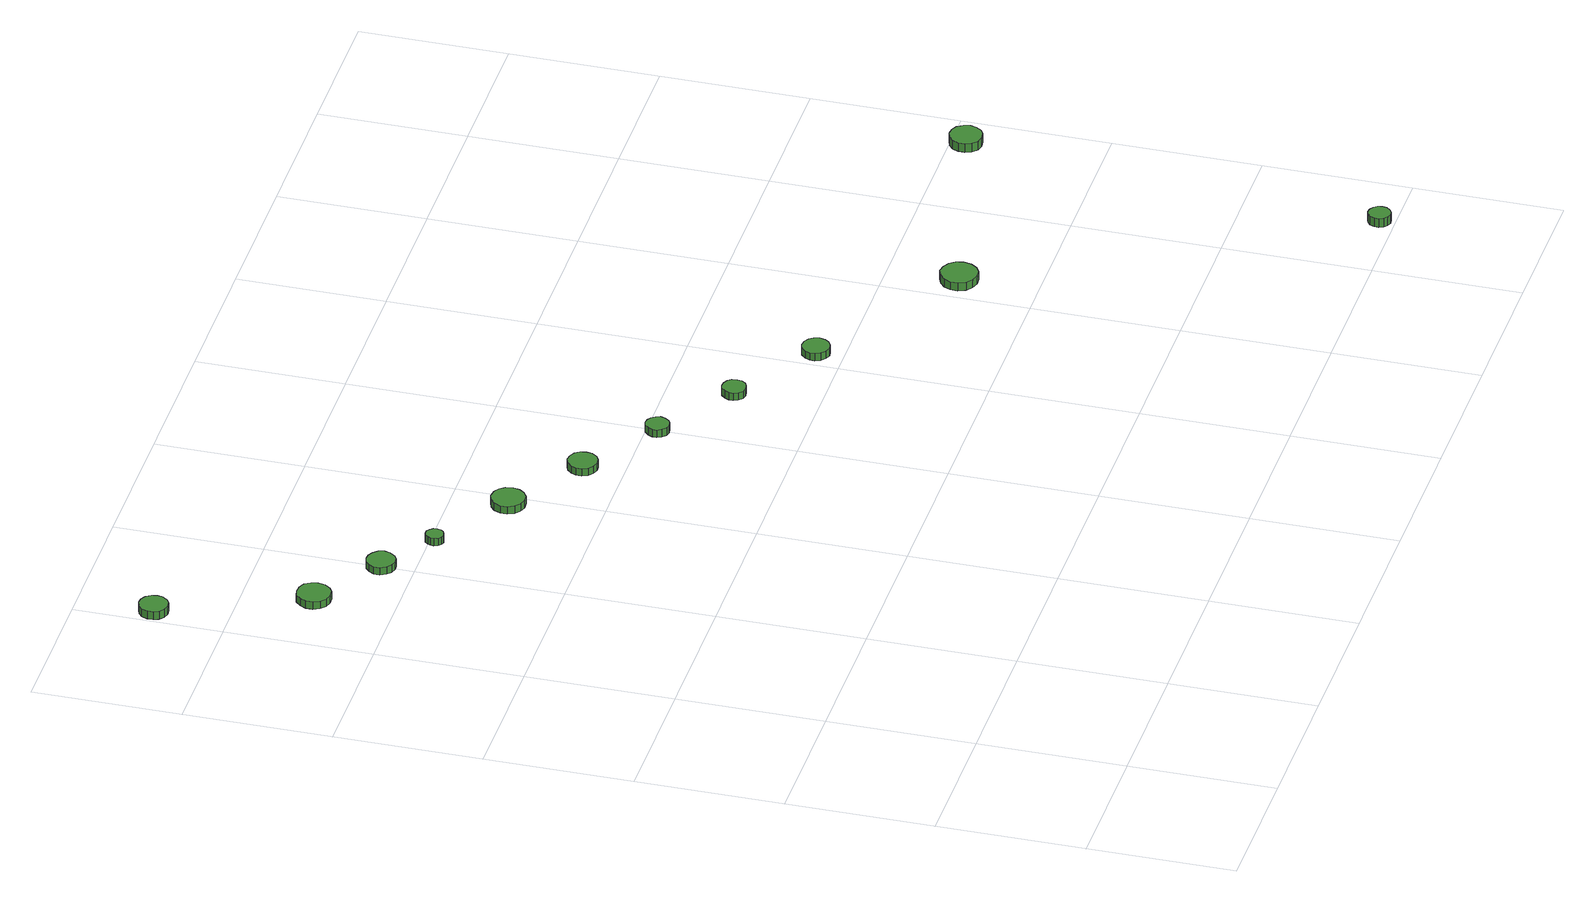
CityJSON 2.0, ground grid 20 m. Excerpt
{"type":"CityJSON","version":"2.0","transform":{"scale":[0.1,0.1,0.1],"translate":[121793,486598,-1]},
"CityObjects":{
"tree1":{"type":"SolitaryVegetationObject","attributes":{"function":"something"},"geometry":[{"type":"MultiSurface","lod":"1","boundaries":[[[0,1,2,3,4,5,6,7,8,9,10,11,12,13,14]],[[15,16,17,18,19,20,21,22,23,24,25,26,27,28,29]],[[0,29,28,1]],[[1,28,27,2]],[[2,27,26,3]],[[3,26,25,4]],[[4,25,24,5]],[[5,24,23,6]],[[6,23,22,7]],[[7,22,21,8]],[[8,21,20,9]],[[9,20,19,10]],[[10,19,18,11]],[[11,18,17,12]],[[12,17,16,13]],[[13,16,15,14]],[[14,15,29,0]]]}]},
"tree2":{"type":"SolitaryVegetationObject","attributes":{"function":"something"},"geometry":[{"type":"MultiSurface","lod":"1","boundaries":[[[30,31,32,33,34,35,36,37,38,39,40,41,42,43,44]],[[45,46,47,48,49,50,51,52,53,54,55,56,57,58,59]],[[30,59,58,31]],[[31,58,57,32]],[[32,57,56,33]],[[33,56,55,34]],[[34,55,54,35]],[[35,54,53,36]],[[36,53,52,37]],[[37,52,51,38]],[[38,51,50,39]],[[39,50,49,40]],[[40,49,48,41]],[[41,48,47,42]],[[42,47,46,43]],[[43,46,45,44]],[[44,45,59,30]]]}]},
"tree3":{"type":"SolitaryVegetationObject","attributes":{"function":"something"},"geometry":[{"type":"MultiSurface","lod":"1","boundaries":[[[60,61,62,63,64,65,66,67,68,69,70,71,72,73,74]],[[75,76,77,78,79,80,81,82,83,84,85,86,87,88,89]],[[60,89,88,61]],[[61,88,87,62]],[[62,87,86,63]],[[63,86,85,64]],[[64,85,84,65]],[[65,84,83,66]],[[66,83,82,67]],[[67,82,81,68]],[[68,81,80,69]],[[69,80,79,70]],[[70,79,78,71]],[[71,78,77,72]],[[72,77,76,73]],[[73,76,75,74]],[[74,75,89,60]]]}]},
"tree4":{"type":"SolitaryVegetationObject","attributes":{"function":"something"},"geometry":[{"type":"MultiSurface","lod":"1","boundaries":[[[90,91,92,93,94,95,96,97,98,99,100,101,102,103,104]],[[105,106,107,108,109,110,111,112,113,114,115,116,117,118,119]],[[90,119,118,91]],[[91,118,117,92]],[[92,117,116,93]],[[93,116,115,94]],[[94,115,114,95]],[[95,114,113,96]],[[96,113,112,97]],[[97,112,111,98]],[[98,111,110,99]],[[99,110,109,100]],[[100,109,108,101]],[[101,108,107,102]],[[102,107,106,103]],[[103,106,105,104]],[[104,105,119,90]]]}]},
"tree5":{"type":"SolitaryVegetationObject","attributes":{"function":"something"},"geometry":[{"type":"MultiSurface","lod":"1","boundaries":[[[120,121,122,123,124,125,126,127,128,129,130,131,132,133,134]],[[135,136,137,138,139,140,141,142,143,144,145,146,147,148,149]],[[120,149,148,121]],[[121,148,147,122]],[[122,147,146,123]],[[123,146,145,124]],[[124,145,144,125]],[[125,144,143,126]],[[126,143,142,127]],[[127,142,141,128]],[[128,141,140,129]],[[129,140,139,130]],[[130,139,138,131]],[[131,138,137,132]],[[132,137,136,133]],[[133,136,135,134]],[[134,135,149,120]]]}]},
"tree6":{"type":"SolitaryVegetationObject","attributes":{"function":"something"},"geometry":[{"type":"MultiSurface","lod":"1","boundaries":[[[150,151,152,153,154,155,156,157,158,159,160,161,162,163,164]],[[165,166,167,168,169,170,171,172,173,174,175,176,177,178,179]],[[150,179,178,151]],[[151,178,177,152]],[[152,177,176,153]],[[153,176,175,154]],[[154,175,174,155]],[[155,174,173,156]],[[156,173,172,157]],[[157,172,171,158]],[[158,171,170,159]],[[159,170,169,160]],[[160,169,168,161]],[[161,168,167,162]],[[162,167,166,163]],[[163,166,165,164]],[[164,165,179,150]]]}]},
"tree7":{"type":"SolitaryVegetationObject","attributes":{"function":"something"},"geometry":[{"type":"MultiSurface","lod":"1","boundaries":[[[180,181,182,183,184,185,186,187,188,189,190,191,192,193,194]],[[195,196,197,198,199,200,201,202,203,204,205,206,207,208,209]],[[180,209,208,181]],[[181,208,207,182]],[[182,207,206,183]],[[183,206,205,184]],[[184,205,204,185]],[[185,204,203,186]],[[186,203,202,187]],[[187,202,201,188]],[[188,201,200,189]],[[189,200,199,190]],[[190,199,198,191]],[[191,198,197,192]],[[192,197,196,193]],[[193,196,195,194]],[[194,195,209,180]]]}]},
"tree8":{"type":"SolitaryVegetationObject","attributes":{"function":"something"},"geometry":[{"type":"MultiSurface","lod":"1","boundaries":[[[210,211,212,213,214,215,216,217,218,219,220,221,222,223,224]],[[225,226,227,228,229,230,231,232,233,234,235,236,237,238,239]],[[210,239,238,211]],[[211,238,237,212]],[[212,237,236,213]],[[213,236,235,214]],[[214,235,234,215]],[[215,234,233,216]],[[216,233,232,217]],[[217,232,231,218]],[[218,231,230,219]],[[219,230,229,220]],[[220,229,228,221]],[[221,228,227,222]],[[222,227,226,223]],[[223,226,225,224]],[[224,225,239,210]]]}]},
"tree9":{"type":"SolitaryVegetationObject","attributes":{"function":"something"},"geometry":[{"type":"MultiSurface","lod":"1","boundaries":[[[240,241,242,243,244,245,246,247,248,249,250,251,252,253,254]],[[255,256,257,258,259,260,261,262,263,264,265,266,267,268,269]],[[240,269,268,241]],[[241,268,267,242]],[[242,267,266,243]],[[243,266,265,244]],[[244,265,264,245]],[[245,264,263,246]],[[246,263,262,247]],[[247,262,261,248]],[[248,261,260,249]],[[249,260,259,250]],[[250,259,258,251]],[[251,258,257,252]],[[252,257,256,253]],[[253,256,255,254]],[[254,255,269,240]]]}]},
"tree10":{"type":"SolitaryVegetationObject","attributes":{"function":"something"},"geometry":[{"type":"MultiSurface","lod":"1","boundaries":[[[270,271,272,273,274,275,276,277,278,279,280,281,282,283,284]],[[285,286,287,288,289,290,291,292,293,294,295,296,297,298,299]],[[270,299,298,271]],[[271,298,297,272]],[[272,297,296,273]],[[273,296,295,274]],[[274,295,294,275]],[[275,294,293,276]],[[276,293,292,277]],[[277,292,291,278]],[[278,291,290,279]],[[279,290,289,280]],[[280,289,288,281]],[[281,288,287,282]],[[282,287,286,283]],[[283,286,285,284]],[[284,285,299,270]]]}]},
"tree11":{"type":"SolitaryVegetationObject","attributes":{"function":"something"},"geometry":[{"type":"MultiSurface","lod":"1","boundaries":[[[300,301,302,303,304,305,306,307,308,309,310,311,312,313,314]],[[315,316,317,318,319,320,321,322,323,324,325,326,327,328,329]],[[300,329,328,301]],[[301,328,327,302]],[[302,327,326,303]],[[303,326,325,304]],[[304,325,324,305]],[[305,324,323,306]],[[306,323,322,307]],[[307,322,321,308]],[[308,321,320,309]],[[309,320,319,310]],[[310,319,318,311]],[[311,318,317,312]],[[312,317,316,313]],[[313,316,315,314]],[[314,315,329,300]]]}]},
"tree12":{"type":"SolitaryVegetationObject","attributes":{"function":"something"},"geometry":[{"type":"MultiSurface","lod":"1","boundaries":[[[330,331,332,333,334,335,336,337,338,339,340,341,342,343,344]],[[345,346,347,348,349,350,351,352,353,354,355,356,357,358,359]],[[330,359,358,331]],[[331,358,357,332]],[[332,357,356,333]],[[333,356,355,334]],[[334,355,354,335]],[[335,354,353,336]],[[336,353,352,337]],[[337,352,351,338]],[[338,351,350,339]],[[339,350,349,340]],[[340,349,348,341]],[[341,348,347,342]],[[342,347,346,343]],[[343,346,345,344]],[[344,345,359,330]]]}]}
},
"vertices":[
[43,1298,20],[42,1306,20],[37,1313,20],[30,1317,20],[22,1318,20],[14,1315,20],[8,1310,20],[5,1302,20],[5,1294,20],[8,1287,20],[14,1282,20],[22,1279,20],[30,1280,20],[37,1284,20],[42,1291,20],[42,1291,8],[37,1284,8],[30,1280,8],[22,1279,8],[14,1282,8],[8,1287,8],[5,1294,8],[5,1302,8],[8,1310,8],[14,1315,8],[22,1318,8],[30,1317,8],[37,1313,8],[42,1306,8],[43,1298,8],
[127,1108,19],[125,1117,19],[120,1125,19],[112,1129,19],[102,1130,19],[93,1128,19],[86,1121,19],[82,1112,19],[82,1103,19],[86,1094,19],[93,1088,19],[102,1085,19],[112,1086,19],[120,1091,19],[125,1098,19],[125,1098,8],[120,1091,8],[112,1086,8],[102,1085,8],[93,1088,8],[86,1094,8],[82,1103,8],[82,1112,8],[86,1121,8],[93,1128,8],[102,1130,8],[112,1129,8],[120,1125,8],[125,1117,8],[127,1108,8],
[221,1045,19],[219,1053,19],[214,1059,19],[207,1063,19],[199,1064,19],[192,1062,19],[186,1056,19],[182,1049,19],[182,1041,19],[186,1033,19],[192,1028,19],[199,1025,19],[207,1026,19],[214,1030,19],[219,1037,19],[219,1037,8],[214,1030,8],[207,1026,8],[199,1025,8],[192,1028,8],[186,1033,8],[182,1041,8],[182,1049,8],[186,1056,8],[192,1062,8],[199,1064,8],[207,1063,8],[214,1059,8],[219,1053,8],[221,1045,8],
[289,994,19],[288,999,19],[285,1003,19],[281,1006,19],[276,1006,19],[271,1005,19],[268,1001,19],[266,997,19],[266,992,19],[268,987,19],[271,984,19],[276,982,19],[281,983,19],[285,985,19],[288,989,19],[288,989,8],[285,985,8],[281,983,8],[276,982,8],[271,984,8],[268,987,8],[266,992,8],[266,997,8],[268,1001,8],[271,1005,8],[276,1006,8],[281,1006,8],[285,1003,8],[288,999,8],[289,994,8],
[407,925,19],[405,935,19],[400,942,19],[392,947,19],[382,948,19],[373,945,19],[366,939,19],[362,930,19],[362,921,19],[366,912,19],[373,906,19],[382,903,19],[392,904,19],[400,909,19],[405,916,19],[405,916,8],[400,909,8],[392,904,8],[382,903,8],[373,906,8],[366,912,8],[362,921,8],[362,930,8],[366,939,8],[373,945,8],[382,948,8],[392,947,8],[400,942,8],[405,935,8],[407,925,8],
[512,856,19],[511,864,19],[506,871,19],[498,875,19],[490,876,19],[482,873,19],[476,867,19],[473,860,19],[473,852,19],[476,844,19],[482,839,19],[490,836,19],[498,837,19],[506,841,19],[511,848,19],[511,848,8],[506,841,8],[498,837,8],[490,836,8],[482,839,8],[476,844,8],[473,852,8],[473,860,8],[476,867,8],[482,873,8],[490,876,8],[498,875,8],[506,871,8],[511,864,8],[512,856,8],
[617,786,19],[615,792,19],[611,798,19],[606,801,19],[599,802,19],[593,800,19],[588,795,19],[585,789,19],[585,783,19],[588,777,19],[593,772,19],[599,770,19],[606,771,19],[611,774,19],[615,780,19],[615,780,8],[611,774,8],[606,771,8],[599,770,8],[593,772,8],[588,777,8],[585,783,8],[585,789,8],[588,795,8],[593,800,8],[599,802,8],[606,801,8],[611,798,8],[615,792,8],[617,786,8],
[726,714,19],[725,721,19],[721,726,19],[715,729,19],[708,730,19],[702,728,19],[697,723,19],[694,717,19],[694,711,19],[697,705,19],[702,700,19],[708,698,19],[715,699,19],[721,702,19],[725,708,19],[725,708,8],[721,702,8],[715,699,8],[708,698,8],[702,700,8],[697,705,8],[694,711,8],[694,717,8],[697,723,8],[702,728,8],[708,730,8],[715,729,8],[721,726,8],[725,721,8],[726,714,8],
[848,638,19],[846,645,19],[842,651,19],[835,655,19],[827,656,19],[820,654,19],[814,648,19],[811,641,19],[811,634,19],[814,627,19],[820,622,19],[827,619,19],[835,620,19],[842,624,19],[846,630,19],[846,630,8],[842,624,8],[835,620,8],[827,619,8],[820,622,8],[814,627,8],[811,634,8],[811,641,8],[814,648,8],[820,654,8],[827,656,8],[835,655,8],[842,651,8],[846,645,8],[848,638,8],
[1057,503,26],[1055,513,26],[1049,521,26],[1040,526,26],[1030,528,26],[1020,524,26],[1012,517,26],[1008,508,26],[1008,498,26],[1012,488,26],[1020,481,26],[1030,478,26],[1040,479,26],[1049,484,26],[1055,493,26],[1055,493,14],[1049,484,14],[1040,479,14],[1030,478,14],[1020,481,14],[1012,488,14],[1008,498,14],[1008,508,14],[1012,517,14],[1020,524,14],[1030,528,14],[1040,526,14],[1049,521,14],[1055,513,14],[1057,503,14],
[1314,17,32],[1313,23,32],[1309,28,32],[1304,31,32],[1298,32,32],[1292,30,32],[1287,26,32],[1285,20,32],[1285,14,32],[1287,8,32],[1292,4,32],[1298,2,32],[1304,3,32],[1309,6,32],[1313,11,32],[1313,11,19],[1309,6,19],[1304,3,19],[1298,2,19],[1292,4,19],[1287,8,19],[1285,14,19],[1285,20,19],[1287,26,19],[1292,30,19],[1298,32,19],[1304,31,19],[1309,28,19],[1313,23,19],[1314,17,19],
[1363,577,29],[1361,586,29],[1356,594,29],[1348,598,29],[1339,599,29],[1330,596,29],[1323,590,29],[1320,582,29],[1320,573,29],[1323,565,29],[1330,558,29],[1339,556,29],[1348,557,29],[1356,561,29],[1361,569,29],[1361,569,16],[1356,561,16],[1348,557,16],[1339,556,16],[1330,558,16],[1323,565,16],[1320,573,16],[1320,582,16],[1323,590,16],[1330,596,16],[1339,599,16],[1348,598,16],[1356,594,16],[1361,586,16],[1363,577,16]
]}
